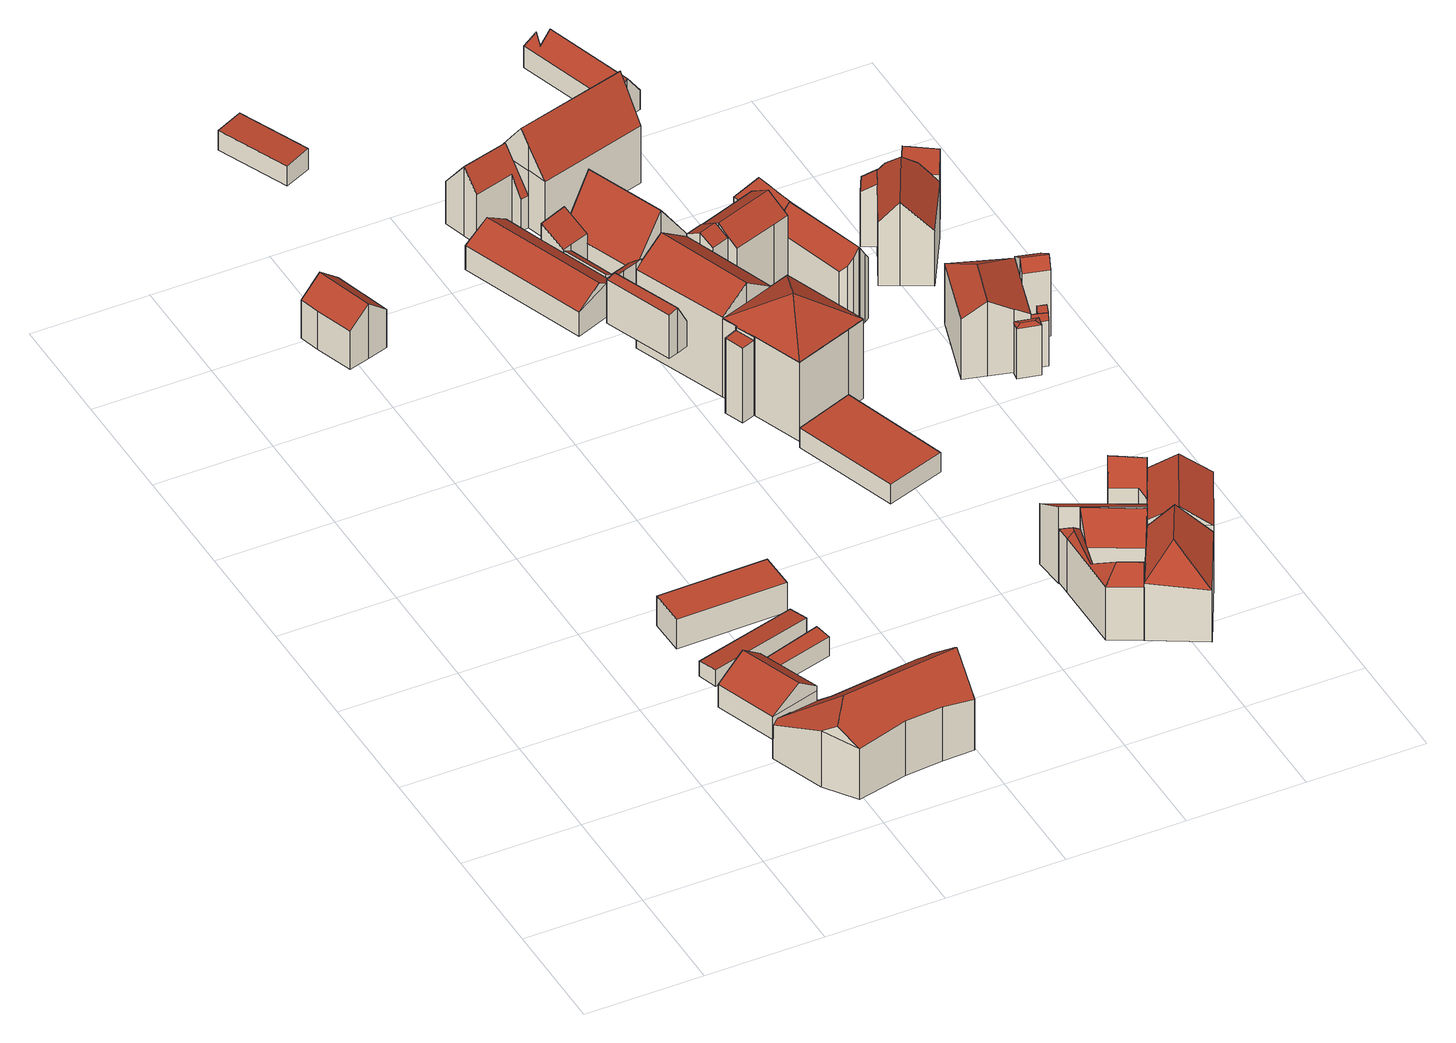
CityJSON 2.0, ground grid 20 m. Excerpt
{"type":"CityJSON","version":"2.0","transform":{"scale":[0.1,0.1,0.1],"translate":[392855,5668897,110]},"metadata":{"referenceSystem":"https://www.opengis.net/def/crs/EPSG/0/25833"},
"CityObjects":{
"building1":{"type":"Building","attributes":{"Dachtyp_tdc":"tdcGableRoof","Gemeindeschluessel":14627140,"Dachneigung":40.21,"QualitaetDacherkennung":66,"Geometrietyp2DReferenz":"3000","function":"31001_9998","roofType":"3100","measuredHeight":10.44},"geometry":[{"type":"MultiSurface","lod":"2","boundaries":[[[0,1,2,3]],[[1,4,5,2]],[[4,6,7,5]],[[6,8,9,7]],[[8,10,11,9]],[[10,12,13,11]],[[12,0,3,13]],[[8,6,4,1]],[[1,0,12,10,8]],[[3,2,5,7,9,11,13]]],"semantics":{"surfaces":[{"type":"WallSurface"},{"type":"RoofSurface"},{"type":"GroundSurface"}],"values":[0,0,0,0,0,0,0,1,1,2]}}]},
"building2":{"type":"Building","attributes":{"Gemeindeschluessel":14627140,"Geometrietyp2DReferenz":"3000","function":"31001_9998","roofType":"9999"},"children":["building2-1","building2-2"]},
"building2-1":{"type":"BuildingPart","attributes":{"Dachtyp_tdc":"tdcPolyFlatRoof","Dachneigung":2.82,"QualitaetDacherkennung":60,"Geometrietyp2DReferenz":"3000","roofType":"2100","measuredHeight":3.75},"parents":["building2"],"geometry":[{"type":"MultiSurface","lod":"2","boundaries":[[[14,15,16,17]],[[15,18,19,16]],[[18,20,21,19]],[[18,15,14,20]],[[21,17,16,19]],[[17,21,20,14]]],"semantics":{"surfaces":[{"type":"WallSurface"},{"type":"RoofSurface"},{"type":"GroundSurface"},{"type":"ClosureSurface"}],"values":[0,0,0,1,2,3]}}]},
"building2-2":{"type":"BuildingPart","attributes":{"Dachtyp_tdc":"tdcGableRoof","Dachneigung":34.97,"QualitaetDacherkennung":87,"Geometrietyp2DReferenz":"3000","roofType":"3100","measuredHeight":7.85},"parents":["building2"],"geometry":[{"type":"MultiSurface","lod":"2","boundaries":[[[22,23,14,17,24]],[[25,26,27,21,20]],[[26,28,29,27]],[[28,22,24,29]],[[28,30,31,22]],[[32,33,31,30,34]],[[26,34,30,28]],[[25,32,34,26]],[[23,33,32,25]],[[22,31,33,23]],[[24,17,21,27,29]],[[20,14,23,25]],[[20,21,17,14]]],"semantics":{"surfaces":[{"type":"WallSurface"},{"type":"RoofSurface"},{"type":"GroundSurface"},{"type":"ClosureSurface"}],"values":[0,0,0,0,1,1,0,0,0,0,2,0,3]}}]},
"building3":{"type":"Building","attributes":{"Dachtyp_tdc":"tdcPolyFlatRoof","Gemeindeschluessel":14627140,"Dachneigung":5.37,"QualitaetDacherkennung":73,"Geometrietyp2DReferenz":"3000","function":"31001_9998","roofType":"2100","measuredHeight":3.16},"geometry":[{"type":"MultiSurface","lod":"2","boundaries":[[[35,36,37,38]],[[36,39,40,37]],[[39,41,42,40]],[[41,35,38,42]],[[41,39,36,35]],[[38,37,40,42]]],"semantics":{"surfaces":[{"type":"WallSurface"},{"type":"RoofSurface"},{"type":"GroundSurface"}],"values":[0,0,0,0,1,2]}}]},
"building4":{"type":"Building","attributes":{"Dachtyp_tdc":"tdcFreeFormRoof","Gemeindeschluessel":14627140,"Dachneigung":40.82,"QualitaetDacherkennung":31,"Geometrietyp2DReferenz":"3000","function":"31001_9998","roofType":"5000","measuredHeight":15.15},"geometry":[{"type":"MultiSurface","lod":"2","boundaries":[[[43,44,45,46]],[[44,47,48,45]],[[47,49,50,48]],[[49,51,52,50]],[[51,53,54,52]],[[53,55,56,54]],[[55,57,58,56]],[[57,59,60,58]],[[59,61,62,60]],[[61,63,64,62]],[[63,65,66,64]],[[65,67,68,66]],[[67,69,70,68]],[[69,43,46,70]],[[43,71,72,73,44]],[[65,63,74,72,71,69,67]],[[74,61,59,57,55,53,51,49,47,73,72]],[[47,44,73]],[[63,61,74]],[[43,69,71]],[[46,45,48,50,52,54,56,58,60,62,64,66,68,70]]],"semantics":{"surfaces":[{"type":"WallSurface"},{"type":"RoofSurface"},{"type":"GroundSurface"}],"values":[0,0,0,0,0,0,0,0,0,0,0,0,0,0,1,1,1,0,0,0,2]}}]},
"building5":{"type":"Building","attributes":{"Dachtyp_tdc":"tdcPolyFlatRoof","Gemeindeschluessel":14627140,"Dachneigung":0,"QualitaetDacherkennung":92,"Geometrietyp2DReferenz":"3000","function":"31001_9998","roofType":"1000","measuredHeight":5.64},"geometry":[{"type":"MultiSurface","lod":"2","boundaries":[[[75,76,77,78]],[[76,79,80,77]],[[79,81,82,80]],[[81,75,78,82]],[[81,79,76,75]],[[78,77,80,82]]],"semantics":{"surfaces":[{"type":"WallSurface"},{"type":"RoofSurface"},{"type":"GroundSurface"}],"values":[0,0,0,0,1,2]}}]},
"building6":{"type":"Building","attributes":{"Dachtyp_tdc":"tdcPolyFlatRoof","Gemeindeschluessel":14627140,"Dachneigung":3.91,"QualitaetDacherkennung":88,"Geometrietyp2DReferenz":"3000","function":"31001_9998","roofType":"2100","measuredHeight":4},"geometry":[{"type":"MultiSurface","lod":"2","boundaries":[[[83,84,85,86]],[[84,87,88,85]],[[87,89,90,88]],[[89,83,86,90]],[[89,87,84,83]],[[86,85,88,90]]],"semantics":{"surfaces":[{"type":"WallSurface"},{"type":"RoofSurface"},{"type":"GroundSurface"}],"values":[0,0,0,0,1,2]}}]},
"building7":{"type":"Building","attributes":{"Dachtyp_tdc":"tdcFreeFormRoof","Gemeindeschluessel":14627140,"Dachneigung":33.97,"QualitaetDacherkennung":64,"Geometrietyp2DReferenz":"3000","function":"31001_9998","roofType":"5000","measuredHeight":7.47},"geometry":[{"type":"MultiSurface","lod":"2","boundaries":[[[91,92,93,94]],[[92,95,96,93]],[[95,97,98,96]],[[97,99,100,98]],[[99,101,102,100]],[[101,91,94,102]],[[101,103,104,91]],[[99,97,95,92,104,103]],[[92,91,104]],[[101,99,103]],[[94,93,96,98,100,102]]],"semantics":{"surfaces":[{"type":"WallSurface"},{"type":"RoofSurface"},{"type":"GroundSurface"}],"values":[0,0,0,0,0,0,1,1,0,0,2]}}]},
"building8":{"type":"Building","attributes":{"Dachtyp_tdc":"tdcGableRoof","Gemeindeschluessel":14627140,"Dachneigung":61.21,"QualitaetDacherkennung":24,"Geometrietyp2DReferenz":"3000","function":"31001_9998","roofType":"3100","measuredHeight":8.53},"geometry":[{"type":"MultiSurface","lod":"2","boundaries":[[[105,106,107,108]],[[106,109,110,107]],[[109,111,112,110]],[[111,113,114,112]],[[113,115,116,114]],[[115,117,118,116]],[[117,105,108,118]],[[113,111,109,106]],[[106,105,117,115,113]],[[108,107,110,112,114,116,118]]],"semantics":{"surfaces":[{"type":"WallSurface"},{"type":"RoofSurface"},{"type":"GroundSurface"}],"values":[0,0,0,0,0,0,0,1,1,2]}}]},
"building9":{"type":"Building","attributes":{"Gemeindeschluessel":14627140,"Geometrietyp2DReferenz":"3000","function":"31001_9998","roofType":"9999"},"children":["building9-1","building9-2","building9-3","building9-4"]},
"building9-1":{"type":"BuildingPart","attributes":{"Dachtyp_tdc":"tdcGableRoof","Dachneigung":55.84,"QualitaetDacherkennung":62,"Geometrietyp2DReferenz":"3000","roofType":"3100","measuredHeight":13.87},"parents":["building9"],"geometry":[{"type":"MultiSurface","lod":"2","boundaries":[[[119,120,121,122]],[[123,124,125,126]],[[124,127,128,125]],[[127,129,130,128]],[[129,131,132,130]],[[131,133,134,132]],[[133,135,136,134]],[[135,137,138,136]],[[137,139,140,138]],[[139,141,142,140]],[[141,143,144,142]],[[143,145,146,144]],[[143,141,139,137,135,133,131,129,127,124]],[[124,123,120,119,145,143]],[[122,121,126,125,128,130,132,134,136,138,140,142,144,146]],[[126,121,120,123]],[[122,146,145,119]]],"semantics":{"surfaces":[{"type":"WallSurface"},{"type":"RoofSurface"},{"type":"GroundSurface"},{"type":"ClosureSurface"}],"values":[0,0,0,0,0,0,0,0,0,0,0,0,1,1,2,3,3]}}]},
"building9-2":{"type":"BuildingPart","attributes":{"Dachtyp_tdc":"tdcPolyFlatRoof","Dachneigung":31.1,"QualitaetDacherkennung":69,"Geometrietyp2DReferenz":"3000","roofType":"2100","measuredHeight":10.16},"parents":["building9"],"geometry":[{"type":"MultiSurface","lod":"2","boundaries":[[[147,148,123,126,149]],[[150,151,152,153,121,120]],[[154,147,149,155,156]],[[154,151,150,148,147]],[[149,126,121,153,155]],[[150,120,123,148]],[[120,121,126,123]],[[156,152,151,154]],[[156,155,153,152]]],"semantics":{"surfaces":[{"type":"WallSurface"},{"type":"RoofSurface"},{"type":"GroundSurface"},{"type":"ClosureSurface"}],"values":[0,0,0,1,2,0,3,0,3]}}]},
"building9-3":{"type":"BuildingPart","attributes":{"Dachtyp_tdc":"tdcPolyFlatRoof","Dachneigung":31.27,"QualitaetDacherkennung":71,"Geometrietyp2DReferenz":"3000","roofType":"2100","measuredHeight":7.31},"parents":["building9"],"geometry":[{"type":"MultiSurface","lod":"2","boundaries":[[[157,156,155,158,159]],[[152,160,161,153]],[[152,156,157,162,160]],[[161,158,155,153]],[[159,162,157]],[[158,161,160,162,159]],[[152,153,155,156]]],"semantics":{"surfaces":[{"type":"WallSurface"},{"type":"RoofSurface"},{"type":"GroundSurface"},{"type":"ClosureSurface"}],"values":[0,0,1,2,0,3,3]}}]},
"building9-4":{"type":"BuildingPart","attributes":{"Dachtyp_tdc":"tdcPolyFlatRoof","Dachneigung":39.22,"QualitaetDacherkennung":59,"Geometrietyp2DReferenz":"3000","roofType":"2100","measuredHeight":8.54},"parents":["building9"],"geometry":[{"type":"MultiSurface","lod":"2","boundaries":[[[163,164,119,122,161,160]],[[165,146,145]],[[165,166,167,146]],[[166,168,169,167]],[[168,170,171,169]],[[170,172,173,171]],[[172,159,158,173]],[[172,170,168,166,165,164,163,162,159]],[[158,161,122,146,167,169,171,173]],[[160,162,163]],[[161,158,159,162,160]],[[145,119,164,165]],[[145,146,122,119]]],"semantics":{"surfaces":[{"type":"WallSurface"},{"type":"RoofSurface"},{"type":"GroundSurface"},{"type":"ClosureSurface"}],"values":[0,0,0,0,0,0,0,1,2,0,3,0,3]}}]},
"building10":{"type":"Building","attributes":{"Gemeindeschluessel":14627140,"Dachtyp_tdc":"tdcPolyFlatRoof","Dachneigung":0,"QualitaetDacherkennung":74,"Geometrietyp2DReferenz":"3000","function":"31001_9998","roofType":"1000","measuredHeight":3.69},"geometry":[{"type":"MultiSurface","lod":"2","boundaries":[[[174,175,176,177]],[[175,178,179,176]],[[178,180,181,179]],[[180,174,177,181]],[[180,178,175,174]],[[177,176,179,181]]],"semantics":{"surfaces":[{"type":"WallSurface"},{"type":"RoofSurface"},{"type":"GroundSurface"}],"values":[0,0,0,0,1,2]}}]},
"building11":{"type":"Building","attributes":{"Gemeindeschluessel":14627140,"Geometrietyp2DReferenz":"3000","function":"31001_9998","roofType":"9999"},"children":["building11-1","building11-2"]},
"building11-1":{"type":"BuildingPart","attributes":{"Dachtyp_tdc":"tdcGableRoof","Dachneigung":55.02,"QualitaetDacherkennung":68,"Geometrietyp2DReferenz":"3000","roofType":"3100","measuredHeight":13.16},"parents":["building11"],"geometry":[{"type":"MultiSurface","lod":"2","boundaries":[[[182,183,184,185]],[[183,186,187,184]],[[188,189,190,191]],[[189,192,193,190]],[[192,194,195,193]],[[194,196,197,195]],[[196,198,199,197]],[[198,200,201,199]],[[200,182,185,201]],[[196,194,192,189,188,202,203]],[[203,204,186,183,182,200,198,196]],[[185,184,187,205,191,190,193,195,197,199,201]],[[205,187,186,204,206]],[[206,204,203]],[[205,206,202,188,191]],[[202,206,203]]],"semantics":{"surfaces":[{"type":"WallSurface"},{"type":"RoofSurface"},{"type":"GroundSurface"},{"type":"ClosureSurface"}],"values":[0,0,0,0,0,0,0,0,0,1,1,2,3,3,3,3]}}]},
"building11-2":{"type":"BuildingPart","attributes":{"Dachtyp_tdc":"tdcFreeFormRoof","Dachneigung":53.27,"QualitaetDacherkennung":67,"Geometrietyp2DReferenz":"3000","roofType":"5000","measuredHeight":17.93},"parents":["building11"],"geometry":[{"type":"MultiSurface","lod":"2","boundaries":[[[207,208,209,210]],[[208,211,212,209]],[[211,213,214,212]],[[213,215,188,191,214]],[[216,207,210,187,186]],[[217,218,211,208,219,220]],[[220,219,207,216]],[[213,218,217,215]],[[211,218,213]],[[207,219,208]],[[210,209,212,214,191,205,187]],[[202,188,215]],[[186,204,216]],[[187,205,206,204,186]],[[205,191,188,202,206]],[[215,217,220,216,204,203,202]],[[204,206,203]],[[202,203,206]]],"semantics":{"surfaces":[{"type":"WallSurface"},{"type":"RoofSurface"},{"type":"GroundSurface"},{"type":"ClosureSurface"}],"values":[0,0,0,0,0,1,1,0,0,0,2,0,0,3,3,0,3,3]}}]},
"building12":{"type":"Building","attributes":{"Gemeindeschluessel":14627140,"Geometrietyp2DReferenz":"3000","function":"31001_9998","roofType":"9999"},"children":["building12-1","building12-2","building12-3","building12-4","building12-5"]},
"building12-1":{"type":"BuildingPart","attributes":{"Dachtyp_tdc":"tdcTentRoof","Dachneigung":34.86,"QualitaetDacherkennung":60,"Geometrietyp2DReferenz":"3000","roofType":"3500","measuredHeight":19.75},"parents":["building12"],"geometry":[{"type":"MultiSurface","lod":"2","boundaries":[[[221,222,223,224]],[[222,225,226,223]],[[225,227,228,226]],[[227,229,230,231,228]],[[232,233,234,235,236]],[[233,237,238,234]],[[239,240,241,242]],[[240,221,224,241]],[[243,244,245]],[[246,247,243,245]],[[248,249,246,245,250,251,232]],[[252,237,250,245,244]],[[239,252,244,240]],[[237,252,239,253]],[[227,249,248,229]],[[225,246,249,227]],[[229,248,232]],[[222,247,246,225]],[[221,243,247,222]],[[240,244,243,221]],[[232,251,233]],[[233,251,250,237]],[[224,223,226,228,231,235,234,238,254,242,241]],[[236,230,229,232]],[[236,235,231,230]],[[239,242,254,253]],[[254,238,237,253]]],"semantics":{"surfaces":[{"type":"WallSurface"},{"type":"RoofSurface"},{"type":"GroundSurface"},{"type":"ClosureSurface"}],"values":[0,0,0,0,0,0,0,0,1,1,1,1,0,0,0,0,0,0,0,0,0,0,2,0,3,3,3]}}]},
"building12-2":{"type":"BuildingPart","attributes":{"Dachtyp_tdc":"tdcGableRoof","Dachneigung":35.08,"QualitaetDacherkennung":85,"Geometrietyp2DReferenz":"3000","roofType":"3100","measuredHeight":18.69},"parents":["building12"],"geometry":[{"type":"MultiSurface","lod":"2","boundaries":[[[255,256,257,238,237]],[[256,258,259,257]],[[258,260,261,259]],[[260,262,263,261]],[[264,239,242,265]],[[260,258,256,255,266]],[[266,239,264,267,262,260]],[[242,254,238,257,259,261,263,268,265]],[[253,239,266]],[[254,242,239,253]],[[255,237,253,266]],[[254,253,237,238]],[[265,268,267,264]],[[268,263,262,267]]],"semantics":{"surfaces":[{"type":"WallSurface"},{"type":"RoofSurface"},{"type":"GroundSurface"},{"type":"ClosureSurface"}],"values":[0,0,0,0,0,1,1,2,0,3,0,3,3,3]}}]},
"building12-3":{"type":"BuildingPart","attributes":{"Dachtyp_tdc":"tdcGableRoof","Dachneigung":32.66,"QualitaetDacherkennung":71,"Geometrietyp2DReferenz":"3000","roofType":"3100","measuredHeight":17.26},"parents":["building12"],"geometry":[{"type":"MultiSurface","lod":"2","boundaries":[[[269,270,271,272,273]],[[274,275,276,277]],[[275,278,279,276]],[[278,280,281,279]],[[280,282,283,281]],[[282,284,285,283]],[[284,269,273,285]],[[280,278,275,274,286,287,288]],[[288,270,269,284,282,280]],[[273,272,289,290,277,276,279,281,283,285]],[[291,271,270,288]],[[289,272,271,291]],[[287,291,288]],[[286,290,289,291,287]],[[274,277,290,286]]],"semantics":{"surfaces":[{"type":"WallSurface"},{"type":"RoofSurface"},{"type":"GroundSurface"},{"type":"ClosureSurface"}],"values":[0,0,0,0,0,0,0,1,1,2,0,3,0,3,3]}}]},
"building12-4":{"type":"BuildingPart","attributes":{"Dachtyp_tdc":"tdcPolyFlatRoof","Dachneigung":3.03,"QualitaetDacherkennung":59,"Geometrietyp2DReferenz":"3000","roofType":"2100","measuredHeight":14.29},"parents":["building12"],"geometry":[{"type":"MultiSurface","lod":"2","boundaries":[[[292,236,235,293]],[[230,294,295,231]],[[294,292,293,295]],[[294,230,236,292]],[[293,235,231,295]],[[231,235,236,230]]],"semantics":{"surfaces":[{"type":"WallSurface"},{"type":"RoofSurface"},{"type":"GroundSurface"},{"type":"ClosureSurface"}],"values":[0,0,0,1,2,3]}}]},
"building12-5":{"type":"BuildingPart","attributes":{"Dachtyp_tdc":"tdcGableRoof","Dachneigung":33.26,"QualitaetDacherkennung":62,"Geometrietyp2DReferenz":"3000","roofType":"3100","measuredHeight":16.95},"parents":["building12"],"geometry":[{"type":"MultiSurface","lod":"2","boundaries":[[[271,296,264,265,272]],[[297,298,274,277,263,262]],[[299,296,271,291,287,300]],[[300,298,297,299]],[[290,289,272,265,268,263,277]],[[287,286,300]],[[271,272,289,291]],[[291,289,290,286,287]],[[267,264,296,299]],[[268,265,264,267]],[[297,262,267,299]],[[268,267,262,263]],[[286,274,298,300]],[[290,277,274,286]]],"semantics":{"surfaces":[{"type":"WallSurface"},{"type":"RoofSurface"},{"type":"GroundSurface"},{"type":"ClosureSurface"}],"values":[0,0,1,1,2,0,3,3,0,3,0,3,0,3]}}]},
"building13":{"type":"Building","attributes":{"Gemeindeschluessel":14627140,"Geometrietyp2DReferenz":"3000","function":"31001_9998","roofType":"9999"},"children":["building13-1","building13-2","building13-3"]},
"building13-1":{"type":"BuildingPart","attributes":{"Dachtyp_tdc":"tdcFreeFormRoof","Dachneigung":46.39,"QualitaetDacherkennung":36,"Geometrietyp2DReferenz":"3000","roofType":"5000","measuredHeight":12.88},"parents":["building13"],"geometry":[{"type":"MultiSurface","lod":"2","boundaries":[[[301,302,303,304]],[[302,305,306,303]],[[305,307,308,306]],[[309,310,311,312]],[[309,313,314,310]],[[315,301,304,316]],[[317,318,319,320,313,309]],[[312,307,321,322,317,309]],[[321,307,305]],[[322,321,305,302]],[[318,317,322,302,301]],[[319,318,301,315,323]],[[304,303,306,308,311,310,314,316]],[[311,308,307,312]],[[316,314,313,315]],[[319,323,320]],[[320,323,315,313]]],"semantics":{"surfaces":[{"type":"WallSurface"},{"type":"RoofSurface"},{"type":"GroundSurface"},{"type":"ClosureSurface"}],"values":[0,0,0,0,0,0,1,1,1,1,1,1,2,3,3,0,3]}}]},
"building13-2":{"type":"BuildingPart","attributes":{"Dachtyp_tdc":"tdcPolyFlatRoof","Dachneigung":44.53,"QualitaetDacherkennung":75,"Geometrietyp2DReferenz":"3000","roofType":"2100","measuredHeight":14.38},"parents":["building13"],"geometry":[{"type":"MultiSurface","lod":"2","boundaries":[[[324,325,326,308,307]],[[325,327,328,329,326]],[[330,312,311,331]],[[330,332,327,325,324,312]],[[308,326,329,331,311]],[[332,328,327]],[[330,331,329,328,332]],[[307,312,324]],[[308,311,312,307]]],"semantics":{"surfaces":[{"type":"WallSurface"},{"type":"RoofSurface"},{"type":"GroundSurface"},{"type":"ClosureSurface"}],"values":[0,0,0,1,2,0,3,0,3]}}]},
"building13-3":{"type":"BuildingPart","attributes":{"Dachtyp_tdc":"tdcHipAndGableRoof","Dachneigung":42.6,"QualitaetDacherkennung":76,"Geometrietyp2DReferenz":"3000","roofType":"5000","measuredHeight":15.15},"parents":["building13"],"geometry":[{"type":"MultiSurface","lod":"2","boundaries":[[[328,333,334,329]],[[333,335,336,334]],[[335,337,338,336]],[[337,339,315,316,338]],[[340,341,330,331,314,313]],[[339,337,342]],[[337,335,333,342]],[[333,328,332,341,340,320,323,339,342]],[[329,334,336,338,316,314,331]],[[313,320,340]],[[323,315,339]],[[313,314,316,315]],[[313,315,323,320]],[[332,330,341]],[[329,331,330,332,328]]],"semantics":{"surfaces":[{"type":"WallSurface"},{"type":"RoofSurface"},{"type":"GroundSurface"},{"type":"ClosureSurface"}],"values":[0,0,0,0,0,1,1,1,2,0,0,3,3,0,3]}}]},
"building14":{"type":"Building","attributes":{"Dachtyp_tdc":"tdcGableRoof","Gemeindeschluessel":14627140,"Dachneigung":53.07,"QualitaetDacherkennung":72,"Geometrietyp2DReferenz":"3000","function":"31001_9998","roofType":"3100","measuredHeight":7.51},"geometry":[{"type":"MultiSurface","lod":"2","boundaries":[[[343,344,345,346]],[[344,347,348,345]],[[347,349,350,348]],[[349,351,352,350]],[[351,353,354,352]],[[353,355,356,354]],[[355,357,358,356]],[[357,359,360,358]],[[359,343,346,360]],[[355,353,351,349]],[[349,347,344,343,359,357,355]],[[346,345,348,350,352,354,356,358,360]]],"semantics":{"surfaces":[{"type":"WallSurface"},{"type":"RoofSurface"},{"type":"GroundSurface"}],"values":[0,0,0,0,0,0,0,0,0,1,1,2]}}]},
"building15":{"type":"Building","attributes":{"Gemeindeschluessel":14627140,"Geometrietyp2DReferenz":"3000","function":"31001_9998","roofType":"9999"},"children":["building15-1","building15-2"]},
"building15-1":{"type":"BuildingPart","attributes":{"Dachtyp_tdc":"tdcFreeFormRoof","Dachneigung":52.99,"QualitaetDacherkennung":63,"Geometrietyp2DReferenz":"3000","roofType":"5000","measuredHeight":15.15},"parents":["building15"],"geometry":[{"type":"MultiSurface","lod":"2","boundaries":[[[361,362,363,364]],[[362,365,366,363]],[[365,367,368,366]],[[367,369,370,368]],[[369,371,372,370]],[[371,373,374,372]],[[373,375,376,374]],[[377,361,364,378]],[[379,380,375,373,371,369,367]],[[367,365,362,361,377,381,379]],[[364,363,366,368,370,372,374,376,382,378]],[[382,376,375,380,379]],[[377,378,382,381]],[[381,382,379]]],"semantics":{"surfaces":[{"type":"WallSurface"},{"type":"RoofSurface"},{"type":"GroundSurface"},{"type":"ClosureSurface"}],"values":[0,0,0,0,0,0,0,0,1,1,2,3,3,3]}}]},
"building15-2":{"type":"BuildingPart","attributes":{"Dachtyp_tdc":"tdcHipAndGableRoof","Dachneigung":51.64,"QualitaetDacherkennung":81,"Geometrietyp2DReferenz":"3000","roofType":"5000","measuredHeight":15.22},"parents":["building15"],"geometry":[{"type":"MultiSurface","lod":"2","boundaries":[[[383,377,378]],[[384,385,386,376,375]],[[385,387,388,386]],[[387,389,390,388]],[[389,391,392,390]],[[391,393,394,392]],[[393,383,378,394]],[[389,387,395]],[[387,385,384,380,379,395]],[[379,383,393,391,389,395]],[[378,382,376,386,388,390,392,394]],[[381,377,383,379]],[[382,378,377,381]],[[384,375,380]],[[375,376,382,379,380]],[[382,381,379]]],"semantics":{"surfaces":[{"type":"WallSurface"},{"type":"RoofSurface"},{"type":"GroundSurface"},{"type":"ClosureSurface"}],"values":[0,0,0,0,0,0,0,1,1,1,2,0,3,0,3,3]}}]},
"building16":{"type":"Building","attributes":{"Gemeindeschluessel":14627140,"Geometrietyp2DReferenz":"3000","function":"31001_9998","roofType":"9999"},"children":["building16-1","building16-2","building16-3"]},
"building16-1":{"type":"BuildingPart","attributes":{"Dachtyp_tdc":"tdcPolyFlatRoof","Dachneigung":34.51,"QualitaetDacherkennung":62,"Geometrietyp2DReferenz":"3000","roofType":"2100","measuredHeight":14.31},"parents":["building16"],"geometry":[{"type":"MultiSurface","lod":"2","boundaries":[[[396,397,398,399,400,401]],[[402,403,404,405]],[[403,406,407,404]],[[406,396,401,407]],[[406,403,402,408,409,397,396]],[[401,400,405,404,407]],[[409,398,397]],[[402,405,400,399,408]],[[408,399,398,409]]],"semantics":{"surfaces":[{"type":"WallSurface"},{"type":"RoofSurface"},{"type":"GroundSurface"},{"type":"ClosureSurface"}],"values":[0,0,0,0,1,2,0,3,3]}}]},
"building16-2":{"type":"BuildingPart","attributes":{"Dachtyp_tdc":"tdcGableRoof","Dachneigung":32.97,"QualitaetDacherkennung":59,"Geometrietyp2DReferenz":"3000","roofType":"3100","measuredHeight":14.89},"parents":["building16"],"geometry":[{"type":"MultiSurface","lod":"2","boundaries":[[[410,411,412,413]],[[414,415,402,405,416]],[[399,417,418,400]],[[417,410,413,418]],[[419,420,421,410]],[[422,423,424,425,421,420,398,409]],[[399,398,420,419,417]],[[410,421,425,411]],[[414,423,422,415]],[[417,419,410]],[[413,412,416,405,400,418]],[[416,412,411,414]],[[408,402,415]],[[400,405,402,408,399]],[[408,415,422,409]],[[399,408,409,398]],[[414,424,423]],[[411,425,424,414]]],"semantics":{"surfaces":[{"type":"WallSurface"},{"type":"RoofSurface"},{"type":"GroundSurface"},{"type":"ClosureSurface"}],"values":[0,0,0,0,1,1,0,0,0,0,2,3,0,3,0,3,0,3]}}]},
"building16-3":{"type":"BuildingPart","attributes":{"Dachtyp_tdc":"tdcPolyFlatRoof","Dachneigung":33.52,"QualitaetDacherkennung":55,"Geometrietyp2DReferenz":"3000","roofType":"2100","measuredHeight":14.6},"parents":["building16"],"geometry":[{"type":"MultiSurface","lod":"2","boundaries":[[[426,427,428,412,411,425]],[[427,429,430,428]],[[429,431,432,430]],[[431,414,416,432]],[[414,431,429,427,426,424]],[[412,428,430,432,416]],[[425,424,426]],[[411,412,416,414]],[[411,414,424,425]]],"semantics":{"surfaces":[{"type":"WallSurface"},{"type":"RoofSurface"},{"type":"GroundSurface"},{"type":"ClosureSurface"}],"values":[0,0,0,0,1,2,0,3,3]}}]},
"building17":{"type":"Building","attributes":{"Gemeindeschluessel":14627140,"Geometrietyp2DReferenz":"3000","function":"31001_9998","roofType":"9999"},"children":["building17-1","building17-2","building17-3","building17-4"]},
"building17-1":{"type":"BuildingPart","attributes":{"Dachtyp_tdc":"tdcHipAndGableRoof","Dachneigung":29.77,"QualitaetDacherkennung":55,"Geometrietyp2DReferenz":"3000","roofType":"5000","measuredHeight":14.09},"parents":["building17"],"geometry":[{"type":"MultiSurface","lod":"2","boundaries":[[[433,434,435,436,437]],[[434,438,439,435]],[[438,440,441,439]],[[440,442,443,441]],[[444,445,446,447,448]],[[442,440,449]],[[440,438,434,449]],[[434,433,450,451,445,444,452,442,449]],[[453,454,436,435,439,441,443,455,448,447]],[[456,457,451,450]],[[454,453,458,457,456]],[[433,437,456,450]],[[437,436,454,456]],[[444,448,455,452]],[[452,455,443,442]],[[451,457,458,446,445]],[[458,453,447,446]]],"semantics":{"surfaces":[{"type":"WallSurface"},{"type":"RoofSurface"},{"type":"GroundSurface"},{"type":"ClosureSurface"}],"values":[0,0,0,0,0,1,1,1,2,0,3,0,3,3,3,0,3]}}]},
"building17-2":{"type":"BuildingPart","attributes":{"Dachtyp_tdc":"tdcFreeFormRoof","Dachneigung":36.7,"QualitaetDacherkennung":55,"Geometrietyp2DReferenz":"3000","roofType":"5000","measuredHeight":14.2},"parents":["building17"],"geometry":[{"type":"MultiSurface","lod":"2","boundaries":[[[459,460,461,462]],[[460,463,464,461]],[[463,465,466,464]],[[465,467,444,448,466]],[[468,469,470,443,442]],[[469,459,462,470]],[[471,467,465,463,460]],[[460,459,469,468,471]],[[462,461,464,466,448,455,443,470]],[[452,444,467,471]],[[455,448,444,452]],[[468,442,452,471]],[[442,443,455,452]]],"semantics":{"surfaces":[{"type":"WallSurface"},{"type":"RoofSurface"},{"type":"GroundSurface"},{"type":"ClosureSurface"}],"values":[0,0,0,0,0,0,1,1,2,0,3,0,3]}}]},
"building17-3":{"type":"BuildingPart","attributes":{"Dachtyp_tdc":"tdcFreeFormRoof","Dachneigung":21.42,"QualitaetDacherkennung":17,"Geometrietyp2DReferenz":"3000","roofType":"5000","measuredHeight":9.79},"parents":["building17"],"geometry":[{"type":"MultiSurface","lod":"2","boundaries":[[[472,473,474]],[[472,475,476,473]],[[475,477,478,476]],[[477,437,436,478]],[[479,480,477,475]],[[479,475,472]],[[480,479,472,457,456]],[[480,456,437,477]],[[473,476,478,436,454,453]],[[454,436,437,456]],[[474,458,457,472]],[[453,454,456,457,458]],[[474,473,453,458]]],"semantics":{"surfaces":[{"type":"WallSurface"},{"type":"RoofSurface"},{"type":"GroundSurface"},{"type":"ClosureSurface"}],"values":[0,0,0,0,1,1,1,1,2,3,0,3,3]}}]},
"building17-4":{"type":"BuildingPart","attributes":{"Dachtyp_tdc":"tdcPolyFlatRoof","Dachneigung":0,"QualitaetDacherkennung":40,"Geometrietyp2DReferenz":"3000","roofType":"1000","measuredHeight":8.56},"parents":["building17"],"geometry":[{"type":"MultiSurface","lod":"2","boundaries":[[[481,474,473,482]],[[446,483,484,447]],[[483,485,486,484]],[[485,481,482,486]],[[485,483,446,458,474,481]],[[482,473,453,447,484,486]],[[473,474,458,453]],[[447,453,458,446]]],"semantics":{"surfaces":[{"type":"WallSurface"},{"type":"RoofSurface"},{"type":"GroundSurface"},{"type":"ClosureSurface"}],"values":[0,0,0,0,1,2,3,3]}}]},
"building18":{"type":"Building","attributes":{"Gemeindeschluessel":14627140,"Geometrietyp2DReferenz":"3000","function":"31001_9998","roofType":"9999"},"children":["building18-1","building18-2","building18-3"]},
"building18-1":{"type":"BuildingPart","attributes":{"Dachtyp_tdc":"tdcPolyFlatRoof","Dachneigung":0,"QualitaetDacherkennung":55,"Geometrietyp2DReferenz":"3000","roofType":"1000","measuredHeight":11.04},"parents":["building18"],"geometry":[{"type":"MultiSurface","lod":"2","boundaries":[[[487,488,489,490]],[[488,491,492,489]],[[491,493,494,495,492]],[[496,487,490,497]],[[496,498,499,493,491,488,487]],[[490,489,492,495,500,497]],[[499,494,493]],[[497,500,498,496]],[[500,495,494,499,498]]],"semantics":{"surfaces":[{"type":"WallSurface"},{"type":"RoofSurface"},{"type":"GroundSurface"},{"type":"ClosureSurface"}],"values":[0,0,0,0,1,2,0,3,3]}}]},
"building18-2":{"type":"BuildingPart","attributes":{"Dachtyp_tdc":"tdcPolyFlatRoof","Dachneigung":32.24,"QualitaetDacherkennung":56,"Geometrietyp2DReferenz":"3000","roofType":"2100","measuredHeight":11.85},"parents":["building18"],"geometry":[{"type":"MultiSurface","lod":"2","boundaries":[[[501,502,503,504,505]],[[506,507,508,509,510]],[[507,501,505,508]],[[507,506,502,501]],[[505,504,509,508]],[[510,503,502,506]],[[510,509,504,503]]],"semantics":{"surfaces":[{"type":"WallSurface"},{"type":"RoofSurface"},{"type":"GroundSurface"},{"type":"ClosureSurface"}],"values":[0,0,0,1,2,0,3]}}]},
"building18-3":{"type":"BuildingPart","attributes":{"Dachtyp_tdc":"tdcGableAndHippedGRoof","Dachneigung":46.61,"QualitaetDacherkennung":72,"Geometrietyp2DReferenz":"3000","roofType":"9999","measuredHeight":15.77},"parents":["building18"],"geometry":[{"type":"MultiSurface","lod":"2","boundaries":[[[511,512,513,514]],[[512,515,516,513]],[[515,510,509,516]],[[503,517,518,504]],[[517,519,496,497,518]],[[494,520,521,495]],[[520,511,514,521]],[[522,519,517,523]],[[517,503,510,515,512,523]],[[512,511,520,494,499,522,523]],[[514,513,516,509,504,518,497,500,495,521]],[[503,504,509,510]],[[498,496,519,522]],[[500,497,496,498]],[[499,498,522]],[[500,498,499,494,495]]],"semantics":{"surfaces":[{"type":"WallSurface"},{"type":"RoofSurface"},{"type":"GroundSurface"},{"type":"ClosureSurface"}],"values":[0,0,0,0,0,0,0,1,1,1,2,3,0,3,0,3]}}]},
"building19":{"type":"Building","attributes":{"Dachtyp_tdc":"tdcPolyFlatRoof","Gemeindeschluessel":14627140,"Dachneigung":0,"QualitaetDacherkennung":42,"Geometrietyp2DReferenz":"3000","function":"31001_9998","roofType":"1000","measuredHeight":7.48},"geometry":[{"type":"MultiSurface","lod":"2","boundaries":[[[485,483,524,525]],[[483,526,527,524]],[[526,528,529,527]],[[528,485,525,529]],[[528,526,483,485]],[[525,524,527,529]]],"semantics":{"surfaces":[{"type":"WallSurface"},{"type":"RoofSurface"},{"type":"GroundSurface"}],"values":[0,0,0,0,1,2]}}]}
},
"vertices":[
[9,1126,337],[46,1137,369],[46,1137,265],[9,1126,265],[82,1148,337],[82,1148,265],[111,1048,338],[111,1048,265],[76,1037,369],[76,1037,265],[40,1027,337],[40,1027,265],[19,1091,337],[19,1091,265],
[338,279,138],[450,314,138],[450,314,101],[338,279,101],[456,285,137],[456,285,101],[347,255,137],[347,255,101],
[255,253,143],[338,279,143],[255,253,101],[347,255,143],[378,173,143],[378,173,101],[292,148,143],[292,148,101],[343,162,179],[304,269,179],[347,255,153],[338,279,153],[378,173,153],
[430,362,144],[440,328,148],[440,328,116],[430,362,116],[265,280,148],[265,280,116],[255,314,144],[255,314,116],
[325,55,171],[292,148,128],[292,148,65],[325,55,65],[378,173,125],[378,173,65],[388,145,150],[388,145,65],[494,158,150],[494,158,65],[493,166,143],[493,166,65],[545,173,143],[545,173,65],[549,156,158],[549,156,65],[562,158,158],[562,158,65],[568,97,211],[568,97,65],[566,29,161],[566,29,65],[513,28,167],[513,28,65],[448,22,169],[448,22,65],[362,3,161],[362,3,65],[341,33,190],[367,65,216],[300,150,136],[568,90,216],
[246,435,184],[431,438,184],[431,438,128],[246,435,128],[432,375,184],[432,375,128],[247,372,184],[247,372,128],
[155,1388,383],[110,1368,380],[110,1368,343],[155,1388,343],[58,1490,380],[58,1490,343],[103,1509,383],[103,1509,343],
[283,1128,338],[363,1152,342],[363,1152,293],[283,1128,293],[387,1085,342],[387,1085,293],[440,941,341],[440,941,293],[418,933,357],[418,933,293],[361,911,338],[361,911,293],[402,927,368],[325,1140,368],
[498,830,330],[479,822,367],[479,822,282],[498,830,282],[462,816,364],[462,816,282],[418,933,364],[418,933,282],[434,939,367],[434,939,282],[440,941,355],[440,941,282],[453,946,330],[453,946,282],
[480,982,329],[451,1061,329],[451,1061,273],[480,982,273],[435,1104,330],[486,1125,411],[486,1125,273],[435,1104,273],[536,1146,336],[536,1146,273],[573,1045,338],[573,1045,273],[584,1050,321],[584,1050,273],[588,1038,321],[588,1038,273],[577,1034,338],[577,1034,273],[582,1022,337],[582,1022,273],[593,1026,320],[593,1026,273],[598,1010,322],[598,1010,273],[537,989,411],[537,989,273],[484,971,329],[484,971,273],
[387,1085,373],[435,1104,374],[387,1085,273],[451,1061,347],[418,1049,347],[418,1049,336],[418,1049,273],[403,1043,347],[403,1043,273],[403,1043,346],
[432,964,346],[432,964,273],[432,964,338],[447,970,336],[447,970,273],[444,968,338],
[447,970,338],[480,982,338],[484,971,348],[489,960,358],[489,960,273],[478,955,358],[478,955,273],[453,946,358],[453,946,273],[440,941,358],[440,941,273],
[752,502,222],[652,469,222],[652,469,185],[752,502,185],[593,649,222],[593,649,185],[693,686,222],[693,686,185],
[339,1267,354],[407,1285,354],[407,1285,260],[339,1267,260],[410,1275,368],[410,1275,260],[429,1209,321],[416,1206,321],[416,1206,260],[429,1209,260],[411,1228,354],[411,1228,260],[343,1209,354],[343,1209,260],[336,1235,392],[336,1235,260],[325,1274,340],[325,1274,260],[336,1277,340],[336,1277,260],[420,1242,369],[415,1257,392],[410,1274,369],[415,1257,260],[415,1257,369],
[609,1329,369],[625,1227,369],[625,1227,260],[609,1329,260],[439,1174,369],[439,1174,260],[429,1210,369],[429,1210,260],[429,1209,369],[410,1275,369],[429,1209,418],[429,1210,418],[617,1278,439],[425,1225,439],
[723,697,345],[693,686,345],[693,686,196],[723,697,196],[593,649,345],[593,649,196],[562,734,345],[562,734,196],[561,734,345],[561,734,339],[561,734,196],[548,768,345],[549,768,345],[549,768,196],[548,768,196],[548,768,339],[539,794,345],[539,794,196],[638,829,345],[670,840,345],[670,840,196],[638,829,196],[723,697,347],[670,840,347],[631,745,394],[593,649,346],[693,686,347],[561,734,346],[562,734,346],[540,794,346],[549,768,346],[638,829,346],[588,811,345],[588,811,196],
[539,794,347],[478,955,345],[478,955,196],[489,960,353],[489,960,196],[529,974,383],[529,974,196],[581,992,344],[581,992,196],[599,941,344],[599,941,196],[588,811,383],[590,966,344],[590,966,196],
[635,933,343],[629,952,356],[629,952,352],[629,952,196],[635,933,196],[611,1003,347],[688,1030,347],[688,1030,196],[611,1003,196],[713,1039,348],[713,1039,196],[724,1007,369],[724,1007,196],[737,969,343],[737,969,196],[709,959,343],[709,959,196],[620,977,364],[621,976,365],[623,971,369],[623,971,196],[620,977,196],[623,971,362],
[526,759,338],[526,759,196],[538,726,338],[538,726,196],
[599,941,352],[581,992,348],[611,1003,348],[590,966,366],[620,977,366],
[887,230,113],[887,356,113],[887,356,12],[887,230,12],[887,383,113],[887,383,12],[915,368,113],[915,368,12],[894,286,113],[894,286,12],[904,325,12],[904,325,113],[962,249,113],[962,249,12],[937,203,113],[937,203,12],[890,285,116],[913,245,140],[949,226,140],[959,242,120],[900,362,126],[899,356,125],[940,209,120],
[915,368,155],[988,328,155],[988,328,12],[1002,321,155],[1002,321,121],[1002,321,12],[981,283,113],[981,283,12],[985,290,121],
[1038,301,163],[1038,301,12],[1089,274,111],[1089,274,12],[1025,154,110],[1025,154,12],[937,203,120],[962,249,120],[981,283,121],[999,228,163],
[592,1543,306],[611,1539,328],[611,1539,265],[592,1543,265],[608,1520,316],[608,1520,265],[626,1523,340],[626,1523,265],[653,1527,302],[653,1527,265],[700,1376,302],[700,1376,265],[674,1367,340],[674,1367,265],[655,1360,313],[655,1360,265],[650,1358,305],[650,1358,265],
[838,905,272],[830,899,285],[830,899,156],[838,905,156],[818,892,306],[818,892,156],[816,892,308],[816,892,156],[806,889,294],[806,889,156],[796,890,281],[796,890,156],[785,896,270],[785,896,156],[746,1030,271],[746,1030,156],[796,1040,273],[796,1040,156],[774,1035,308],[773,1035,307],[774,1035,307],[774,1035,156],
[796,1040,280],[746,1030,274],[733,1088,274],[733,1088,156],[725,1121,273],[725,1121,156],[787,1128,268],[787,1128,156],[791,1108,268],[791,1108,156],[805,1042,269],[805,1042,156],[759,1106,308],
[1008,461,152],[1059,432,150],[1059,432,130],[1059,432,124],[1059,432,9],[1008,461,9],[1035,385,113],[1030,403,123],[1030,403,9],[1035,385,9],[990,423,123],[990,423,9],[1042,399,124],[1046,407,130],
[1089,274,124],[1003,323,124],[1003,323,9],[1089,274,9],[1024,364,124],[1035,385,124],[1024,364,9],[1145,385,124],[1145,385,9],[1145,385,125],[1100,410,158],[1044,299,158],[1035,385,130],[1024,364,130],[1020,356,130],[1003,323,130],
[1003,323,155],[954,351,153],[954,351,9],[887,383,155],[887,383,9],[883,437,124],[883,437,9],
[1037,822,159],[999,832,181],[999,832,40],[1037,822,40],[1037,822,135],[960,842,154],[960,842,40],[999,971,154],[999,971,40],[1102,946,144],[1102,946,40],[1083,884,144],[1069,838,144],[1069,838,126],[1069,838,40],[1083,884,40],[1025,917,181],[1038,824,159],[1063,818,144],[1088,900,144],[1063,818,40],[1038,824,40],[1088,900,40],[1038,824,135],[1063,818,135],[1063,818,126],
[1132,894,179],[1130,889,182],[1130,889,40],[1132,894,40],[1128,883,176],[1128,883,40],[1125,873,165],[1125,873,40],[1083,884,165],[1102,946,147],[1141,937,146],[1141,937,40],[1088,900,182],
[1075,815,135],[1075,815,40],[1075,815,126],[1071,797,135],[1071,797,40],[1034,806,135],[1034,806,40],[1066,808,138],[1044,813,138],
[1090,812,126],[1090,812,40],[1083,834,126],[1083,834,40],[1098,829,126],[1098,829,40],
[1048,1205,191],[1058,1198,191],[1058,1198,81],[1048,1205,81],[1095,1173,191],[1095,1173,81],[1066,1119,191],[1066,1119,178],[1066,1119,81],[1016,1148,191],[1016,1148,81],[1038,1135,191],[1056,1125,191],[1038,1135,81],
[965,1176,184],[985,1165,198],[985,1165,196],[985,1165,81],[965,1176,81],[969,1132,199],[947,1144,184],[947,1144,81],[969,1132,81],[969,1132,197],
[1003,1011,185],[958,1035,239],[958,1035,81],[1003,1011,81],[929,1050,201],[929,1050,81],[996,1159,211],[996,1159,81],[1016,1148,211],[1061,1109,178],[1061,1109,81],[1038,1135,213],[1008,1130,239],
[1083,834,51],[1098,829,51],[1090,851,126],[1090,851,51],[1105,847,126],[1105,847,51]
]}
